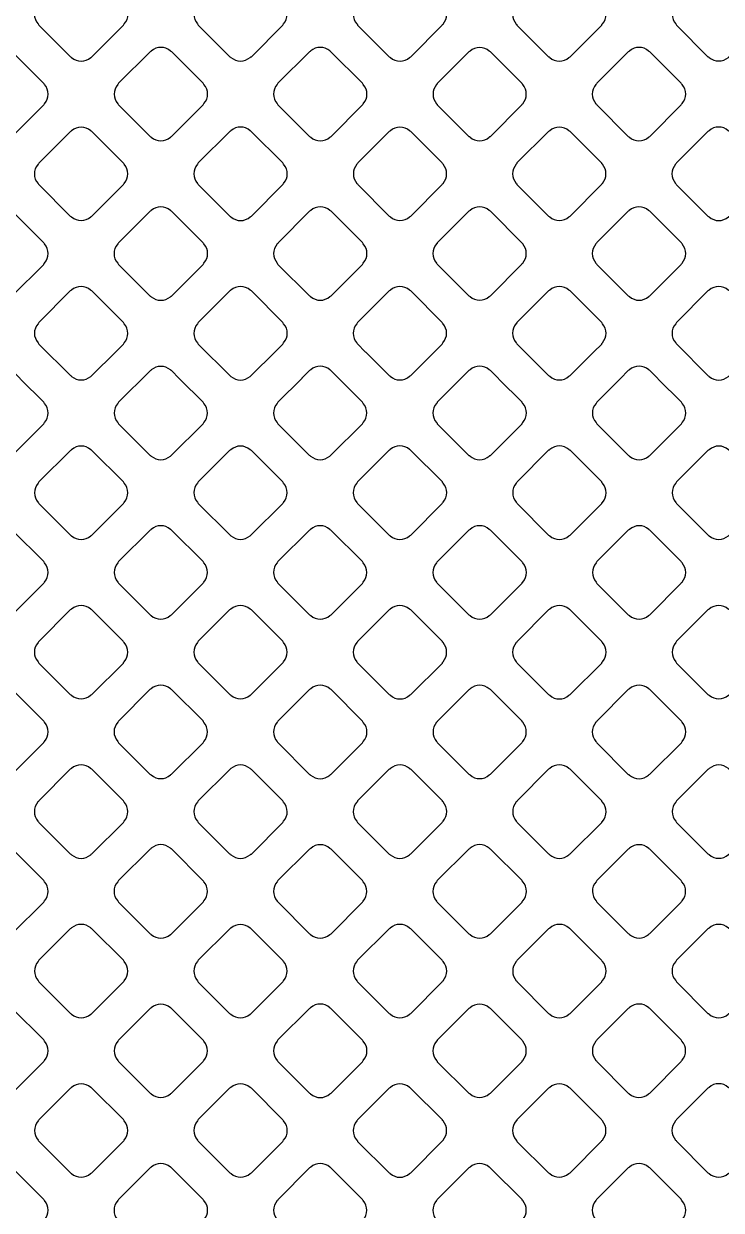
# Model space of a CAD drawing. Extents: x 0 to 248, y 0 to 175.
# Drawn here: x 81.822 to 82.765, y 146.224 to 147.828 of the extents above; entities that cross this region are included whole.
import ezdxf

# ---------------------------------------------------------------- set-up
doc = ezdxf.new("R2010")
doc.units = 0
doc.layers.add('gbr-dxf', color=7, linetype='Continuous')

msp = doc.modelspace()

# ---------------------------------------------------------------- linework, layer by layer
at = {"layer": 'gbr-dxf', "linetype": 'Continuous'}
for points in [[(84.5688, 141.0607), (82.0307, 143.5988, -0.047409), (82.021, 143.6094, -0.163793), (80.0248, 149.5396, -0.009935)], [(80.1772, 149.5374, 0.163577), (82.1387, 143.7063), (84.6782, 141.1669, -0.008901)], [(79.8386, 149.5318, 0.164179), (81.8812, 143.4832), (84.4487, 140.9157, -0.008541)]]:
    msp.add_lwpolyline(points, format="xyb", dxfattribs=at)
for points in [[(81.8414, 147.8538, 0.379293), (81.8414, 147.8279, -0.087077), (81.8424, 147.8264), (81.8853, 147.7835, -0.08267), (81.8867, 147.7826, 0.379731), (81.9127, 147.7826, -0.096265), (81.9143, 147.7836), (81.957, 147.8263, -0.095935), (81.958, 147.8279, 0.378936), (81.958, 147.8538, -0.091768), (81.957, 147.8554), (81.9143, 147.8981, -0.096423), (81.9126, 147.8991, 0.379287), (81.8867, 147.8991, -0.095612), (81.8851, 147.8982), (81.8424, 147.8555, -0.095602)], [(82.0571, 147.8279, -0.093141), (82.058, 147.8263), (82.1007, 147.7836, -0.086956), (82.1022, 147.7827, 0.379293), (82.1281, 147.7827, -0.095956), (82.1298, 147.7837), (82.1723, 147.8262, -0.096266), (82.1733, 147.8279, 0.379731), (82.1733, 147.8538, -0.100032), (82.1723, 147.8556), (82.1297, 147.8981, -0.087978), (82.1282, 147.8991, 0.379321), (82.1023, 147.8991, -0.095506), (82.1007, 147.8981), (82.058, 147.8555, -0.097917), (82.0571, 147.8538, 0.379239)], [(82.2725, 147.8279, -0.099825), (82.2735, 147.8262), (82.3161, 147.7836, -0.095958), (82.3178, 147.7827, 0.379731), (82.3437, 147.7827, -0.096225), (82.3454, 147.7836), (82.3879, 147.8261, -0.096558), (82.3889, 147.8278, 0.379731), (82.3889, 147.8537, -0.091558), (82.3879, 147.8553), (82.3452, 147.898, -0.095916), (82.3436, 147.899, 0.379731), (82.3176, 147.899, -0.096265), (82.316, 147.898), (82.2735, 147.8556, -0.095916), (82.2725, 147.8539, 0.379731)], [(82.488, 147.8537, 0.379293), (82.488, 147.8277, -0.091745), (82.4889, 147.8262), (82.5314, 147.7837, -0.104311), (82.5332, 147.7827, 0.379703), (82.5591, 147.7827, -0.095612), (82.5608, 147.7836), (82.6034, 147.8263, -0.095796), (82.6044, 147.8279, 0.379293), (82.6044, 147.8539, -0.087314), (82.6035, 147.8554), (82.5608, 147.8981, -0.092072), (82.5592, 147.899, 0.379321), (82.5333, 147.899, -0.09527), (82.5317, 147.8981), (82.4889, 147.8553, -0.095602)], [(82.7036, 147.828, -0.098136), (82.7046, 147.8263), (82.7471, 147.7837, -0.091364), (82.7487, 147.7828, 0.379293), (82.7747, 147.7828, -0.095956), (82.7763, 147.7838), (82.8188, 147.8263, -0.096266), (82.8198, 147.8279, 0.379731), (82.8198, 147.8539, -0.100032), (82.8188, 147.8556), (82.7764, 147.8979, -0.10399), (82.7746, 147.899, 0.379321), (82.7487, 147.899, -0.095506), (82.747, 147.898), (82.7046, 147.8556, -0.098), (82.7036, 147.8539, 0.379196)], [(81.7336, 147.72, -0.091558), (81.7345, 147.7185), (81.7771, 147.6759, -0.104018), (81.7789, 147.6749, 0.379731), (81.8049, 147.6749, -0.09572), (81.8065, 147.6758), (81.8492, 147.7185, -0.096266), (81.8501, 147.7201, 0.379731), (81.8501, 147.7461, -0.08798), (81.8492, 147.7475), (81.8064, 147.7904, -0.092126), (81.8049, 147.7913, 0.379731), (81.7789, 147.7913, -0.09572), (81.7772, 147.7903), (81.7346, 147.7477, -0.096266), (81.7336, 147.746, 0.379731)], [(81.9493, 147.7201, -0.087343), (81.9502, 147.7186), (81.993, 147.6758, -0.083056), (81.9944, 147.6749, 0.379289), (82.0203, 147.6749, -0.095866), (82.022, 147.6759), (82.0647, 147.7186, -0.095585), (82.0657, 147.7202, 0.379287), (82.0657, 147.7461, -0.09148), (82.0647, 147.7477), (82.0221, 147.7903, -0.095602), (82.0205, 147.7913, 0.379293), (81.9945, 147.7913, -0.095956), (81.9929, 147.7903), (81.9502, 147.7477, -0.095916), (81.9493, 147.746, 0.379731)], [(82.1647, 147.7202, -0.091769), (82.1657, 147.7186), (82.2085, 147.6758, -0.08752), (82.21, 147.6749, 0.379293), (82.236, 147.6749, -0.095956), (82.2376, 147.6759), (82.2802, 147.7184, -0.095916), (82.2811, 147.72, 0.379731), (82.2811, 147.746, -0.100266), (82.2801, 147.7477), (82.2374, 147.7904, -0.087638), (82.2359, 147.7914, 0.379289), (82.21, 147.7914, -0.095506), (82.2084, 147.7904), (82.1657, 147.7478, -0.095935), (82.1647, 147.7461, 0.379287)], [(82.3803, 147.7201, -0.087343), (82.3812, 147.7186), (82.4238, 147.676, -0.099711), (82.4255, 147.675, 0.379293), (82.4515, 147.675, -0.095956), (82.4531, 147.676), (82.4956, 147.7185, -0.096266), (82.4966, 147.7201, 0.379731), (82.4966, 147.7461, -0.087314), (82.4957, 147.7475), (82.453, 147.7902, -0.092072), (82.4514, 147.7912, 0.379289), (82.4255, 147.7912, -0.095506), (82.4238, 147.7902), (82.3812, 147.7476, -0.095935), (82.3803, 147.746, 0.379287)], [(82.5957, 147.7201, -0.103621), (82.5967, 147.7184), (82.6392, 147.6759, -0.099711), (82.6409, 147.6749, 0.379293), (82.6668, 147.675, -0.095956), (82.6685, 147.6759), (82.7111, 147.7186, -0.095916), (82.7121, 147.7202, 0.379731), (82.7121, 147.7462, -0.091745), (82.7111, 147.7477), (82.6685, 147.7903, -0.096266), (82.6669, 147.7913, 0.379289), (82.641, 147.7913, -0.095866), (82.6393, 147.7903), (82.5967, 147.7477, -0.095935), (82.5957, 147.7461, 0.379239)], [(81.8414, 147.6122, -0.091663), (81.8424, 147.6107), (81.8848, 147.5682, -0.103446), (81.8866, 147.5672, 0.379731), (81.9126, 147.5672, -0.096265), (81.9142, 147.5681), (81.9569, 147.6108, -0.095916), (81.9578, 147.6124, 0.379731), (81.9578, 147.6384, -0.087748), (81.9569, 147.6399), (81.9142, 147.6825, -0.092126), (81.9127, 147.6835, 0.379731), (81.8867, 147.6835, -0.09572), (81.8851, 147.6825), (81.8424, 147.6398, -0.096266), (81.8414, 147.6382, 0.379731)], [(82.057, 147.6124, -0.091663), (82.0579, 147.6108), (82.1008, 147.568, -0.086956), (82.1022, 147.5671, 0.379731), (82.1282, 147.5671, -0.096265), (82.1298, 147.5681), (82.1724, 147.6107, -0.096227), (82.1734, 147.6123, 0.379506), (82.1734, 147.6382, -0.105494), (82.1723, 147.6401), (82.1297, 147.6827, -0.09116), (82.1282, 147.6836, 0.379214), (82.1022, 147.6836, -0.095956), (82.1006, 147.6826), (82.058, 147.64, -0.096266), (82.057, 147.6384, 0.379731)], [(82.2726, 147.6124, -0.096614), (82.2736, 147.6107), (82.3162, 147.5681, -0.090371), (82.3177, 147.5672, 0.379032), (82.3437, 147.5672, -0.095973), (82.3453, 147.5682), (82.3879, 147.6108, -0.095602), (82.3889, 147.6124, 0.378858), (82.3889, 147.6383, -0.095506), (82.3879, 147.64), (82.3454, 147.6825, -0.099849), (82.3437, 147.6835, 0.379293), (82.3177, 147.6835, -0.096119), (82.3161, 147.6825), (82.2736, 147.64, -0.09635), (82.2726, 147.6383, 0.379672)], [(82.488, 147.6123, -0.087314), (82.4889, 147.6109), (82.5315, 147.5683, -0.099696), (82.5332, 147.5673, 0.379731), (82.5592, 147.5673, -0.096265), (82.5608, 147.5683), (82.6033, 147.6108, -0.095916), (82.6043, 147.6124, 0.379731), (82.6043, 147.6384, -0.087549), (82.6034, 147.6398), (82.5607, 147.6825, -0.091913), (82.5591, 147.6835, 0.379731), (82.5331, 147.6835, -0.09572), (82.5315, 147.6825), (82.4889, 147.64, -0.096266), (82.488, 147.6383, 0.379731)], [(82.7034, 147.6124, -0.105621), (82.7045, 147.6106), (82.747, 147.5681, -0.099711), (82.7487, 147.5671, 0.379293), (82.7747, 147.5671, -0.095956), (82.7763, 147.5681), (82.8189, 147.6107, -0.096332), (82.8199, 147.6124, 0.379289), (82.8199, 147.6383, -0.09148), (82.819, 147.6399), (82.7762, 147.6826, -0.095602), (82.7746, 147.6836, 0.379293), (82.7486, 147.6836, -0.095956), (82.747, 147.6826), (82.7044, 147.64, -0.096128), (82.7034, 147.6384, 0.379506)], [(81.7337, 147.5045, -0.087314), (81.7346, 147.503), (81.7772, 147.4605, -0.100054), (81.7789, 147.4595, 0.379731), (81.8049, 147.4595, -0.096265), (81.8065, 147.4604), (81.849, 147.5029, -0.095916), (81.85, 147.5046, 0.379731), (81.85, 147.5305, -0.087549), (81.8491, 147.532), (81.8064, 147.5747, -0.091913), (81.8049, 147.5757, 0.379731), (81.7789, 147.5757, -0.09572), (81.7772, 147.5747), (81.7347, 147.5321, -0.096266), (81.7337, 147.5305, 0.379731)], [(81.9491, 147.5045, -0.09572), (81.9501, 147.5029), (81.9928, 147.4602, -0.091964), (81.9944, 147.4593, 0.379731), (82.0204, 147.4593, -0.096265), (82.022, 147.4602), (82.0647, 147.503, -0.096558), (82.0657, 147.5046, 0.379731), (82.0657, 147.5306, -0.083522), (82.0648, 147.532), (82.0219, 147.5749, -0.087638), (82.0204, 147.5758, 0.379731), (81.9944, 147.5758, -0.096265), (81.9928, 147.5748), (81.9501, 147.5322, -0.096266), (81.9491, 147.5305, 0.379731)], [(82.1648, 147.5046, -0.091581), (82.1657, 147.503), (82.2085, 147.4603, -0.086842), (82.2099, 147.4594, 0.379214), (82.2359, 147.4594, -0.096625), (82.2375, 147.4604), (82.2801, 147.503, -0.096214), (82.2811, 147.5046, 0.379672), (82.2811, 147.5306, -0.102453), (82.2801, 147.5323), (82.2375, 147.5749, -0.090368), (82.236, 147.5758, 0.379293), (82.2101, 147.5758, -0.096625), (82.2084, 147.5748), (82.1658, 147.5322, -0.096214), (82.1648, 147.5305, 0.379672)], [(82.3802, 147.5046, -0.083569), (82.3811, 147.5032), (82.4238, 147.4605, -0.094984), (82.4255, 147.4595, 0.378689), (82.4514, 147.4595, -0.095866), (82.453, 147.4605), (82.4956, 147.5031, -0.095602), (82.4966, 147.5047, 0.379293), (82.4966, 147.5307, -0.091745), (82.4956, 147.5322), (82.4531, 147.5748, -0.095916), (82.4514, 147.5758, 0.379731), (82.4254, 147.5758, -0.096265), (82.4238, 147.5748), (82.3812, 147.5322, -0.096214), (82.3802, 147.5306, 0.379672)], [(82.5957, 147.5047, -0.099713), (82.5967, 147.503), (82.6394, 147.4604, -0.095535), (82.641, 147.4594, 0.37925), (82.667, 147.4594, -0.096625), (82.6686, 147.4604), (82.7111, 147.5029, -0.096111), (82.7121, 147.5046, 0.379229), (82.7121, 147.5305, -0.091476), (82.7112, 147.5321), (82.6684, 147.5748, -0.09842), (82.6668, 147.5758, 0.379415), (82.6408, 147.5758, -0.096117), (82.6392, 147.5748), (82.5967, 147.5323, -0.096314), (82.5957, 147.5307, 0.379612)], [(81.8414, 147.4228, 0.378683), (81.8414, 147.3969, -0.08944), (81.8423, 147.3953), (81.8851, 147.3526, -0.095796), (81.8868, 147.3516, 0.379249), (81.9127, 147.3516, -0.096625), (81.9143, 147.3526), (81.9465, 147.3847), (81.9467, 147.3849), (81.9569, 147.3951, -0.098329), (81.9578, 147.3968, 0.378626), (81.9579, 147.4227, -0.0865), (81.957, 147.4242), (81.9141, 147.467, -0.091578), (81.9125, 147.468, 0.378815), (81.8866, 147.468, -0.095866), (81.885, 147.467), (81.8423, 147.4244, -0.095293)], [(82.0569, 147.4226, 0.378688), (82.0569, 147.3967, -0.093919), (82.0579, 147.3951), (82.1005, 147.3526, -0.096111), (82.1021, 147.3516, 0.37981), (82.1281, 147.3516, -0.095956), (82.1297, 147.3526), (82.162, 147.3849), (82.1724, 147.3953, -0.095602), (82.1734, 147.3969, 0.378906), (82.1734, 147.4228, -0.087715), (82.1725, 147.4243), (82.1298, 147.467, -0.094156), (82.1282, 147.468, 0.379155), (82.1022, 147.468, -0.095886), (82.1006, 147.467), (82.0579, 147.4243, -0.095293)], [(82.2724, 147.3968, -0.082225), (82.2733, 147.3955), (82.2838, 147.3849, -0.023912), (82.2854, 147.3832), (82.3159, 147.3527, -0.100401), (82.3176, 147.3517, 0.379513), (82.3436, 147.3517, -0.096625), (82.3452, 147.3527), (82.3879, 147.3953, -0.096128), (82.3888, 147.397, 0.379064), (82.3888, 147.4229, -0.096355), (82.3879, 147.4245), (82.3454, 147.4671, -0.100343), (82.3436, 147.4681, 0.379032), (82.3177, 147.468, -0.095973), (82.3161, 147.4671), (82.2734, 147.4244, -0.096111), (82.2725, 147.4228, 0.379321)], [(82.4879, 147.3969, -0.082499), (82.4888, 147.3955), (82.5316, 147.3527, -0.09693), (82.5333, 147.3517, 0.37981), (82.5592, 147.3517, -0.096625), (82.5609, 147.3527), (82.5928, 147.3846), (82.593, 147.3848), (82.6034, 147.3952, -0.096332), (82.6044, 147.3969, 0.379289), (82.6044, 147.4228, -0.091476), (82.6035, 147.4244), (82.5608, 147.4671, -0.098332), (82.5591, 147.4681, 0.379506), (82.5331, 147.4681, -0.095973), (82.5315, 147.4671), (82.4889, 147.4245, -0.096128), (82.4879, 147.4229, 0.379506)], [(82.7035, 147.4228, 0.378869), (82.7035, 147.3968, -0.087314), (82.7044, 147.3954), (82.7473, 147.3525, -0.087737), (82.7488, 147.3515, 0.379513), (82.7747, 147.3516, -0.095956), (82.7764, 147.3525), (82.8088, 147.3849), (82.819, 147.3951, -0.095602), (82.8199, 147.3968, 0.378943), (82.8199, 147.4227, -0.087284), (82.819, 147.4242), (82.7762, 147.467, -0.09197), (82.7746, 147.468, 0.378906), (82.7487, 147.468, -0.095866), (82.747, 147.467), (82.7044, 147.4244, -0.095058)], [(81.7336, 147.289, -0.083317), (81.7345, 147.2876), (81.7773, 147.2448, -0.096627), (81.7789, 147.2438, 0.37981), (81.8049, 147.2438, -0.096625), (81.8066, 147.2448), (81.8491, 147.2874, -0.096111), (81.8501, 147.289, 0.37981), (81.8501, 147.315, -0.100585), (81.8491, 147.3167), (81.8178, 147.348, -0.015172), (81.8168, 147.349), (81.8064, 147.3594, -0.0873), (81.8049, 147.3603, 0.379287), (81.779, 147.3603, -0.095612), (81.7773, 147.3594), (81.7669, 147.3489), (81.7346, 147.3166, -0.096627), (81.7336, 147.315, 0.379731)], [(81.9493, 147.315, 0.37947), (81.9493, 147.2891, -0.096625), (81.9503, 147.2874), (81.9928, 147.2448, -0.092233), (81.9944, 147.2439, 0.37981), (82.0204, 147.2439, -0.095956), (82.022, 147.2449), (82.0646, 147.2874, -0.096332), (82.0656, 147.2891, 0.37981), (82.0656, 147.315, -0.087784), (82.0646, 147.3165), (82.0332, 147.348, -0.015077), (82.0322, 147.3489), (82.0218, 147.3593, -0.085459), (82.0204, 147.3602, 0.379064), (81.9945, 147.3602, -0.095886), (81.9928, 147.3592), (81.9503, 147.3167, -0.096328)], [(82.1647, 147.2891, -0.104392), (82.1657, 147.2873), (82.2081, 147.2449, -0.10046), (82.2098, 147.2439, 0.37981), (82.2358, 147.2439, -0.096625), (82.2374, 147.2449), (82.28, 147.2875, -0.096857), (82.281, 147.2891, 0.379404), (82.281, 147.3151, -0.096117), (82.28, 147.3167), (82.2373, 147.3595, -0.083168), (82.2359, 147.3603, 0.378906), (82.21, 147.3603, -0.095506), (82.2084, 147.3594), (82.198, 147.349), (82.1978, 147.3488), (82.1657, 147.3167, -0.096627), (82.1647, 147.315, 0.379731)], [(82.3802, 147.2892, -0.10047), (82.3812, 147.2874), (82.4238, 147.2448, -0.096111), (82.4254, 147.2439, 0.37981), (82.4514, 147.2439, -0.095956), (82.453, 147.2448), (82.4957, 147.2875, -0.096627), (82.4966, 147.2891, 0.379404), (82.4967, 147.3151, -0.099971), (82.4957, 147.3168), (82.4645, 147.348, -0.01605), (82.4634, 147.349), (82.453, 147.3594, -0.09197), (82.4514, 147.3604, 0.378815), (82.4255, 147.3604, -0.097902), (82.4238, 147.3594), (82.4133, 147.349), (82.4132, 147.3488), (82.3812, 147.3168, -0.096627), (82.3802, 147.3151, 0.379731)], [(82.5958, 147.3151, 0.378492), (82.5958, 147.2892, -0.092406), (82.5967, 147.2876), (82.6396, 147.2447, -0.087303), (82.6411, 147.2438, 0.379163), (82.667, 147.2438, -0.096625), (82.6686, 147.2448), (82.7113, 147.2874, -0.096627), (82.7122, 147.2891, 0.379404), (82.7123, 147.315, -0.092029), (82.7113, 147.3166), (82.6799, 147.348, -0.015368), (82.6789, 147.349), (82.6685, 147.3594, -0.090051), (82.667, 147.3603, 0.379064), (82.641, 147.3603, -0.095719), (82.6394, 147.3594), (82.629, 147.3489), (82.5967, 147.3167, -0.096509)], [(81.8415, 147.1812, -0.09253), (81.8424, 147.1797), (81.8851, 147.137, -0.088207), (81.8866, 147.1361, 0.37981), (81.9126, 147.1361, -0.096625), (81.9142, 147.137), (81.9568, 147.1797, -0.096111), (81.9578, 147.1813, 0.37981), (81.9578, 147.2073, -0.104293), (81.9568, 147.2091), (81.9143, 147.2515, -0.092289), (81.9127, 147.2525, 0.379731), (81.8868, 147.2525, -0.096625), (81.8851, 147.2515), (81.8424, 147.2088, -0.096111), (81.8415, 147.2072, 0.379731)], [(82.057, 147.1814, -0.100399), (82.058, 147.1797), (82.1005, 147.1372, -0.096627), (82.1021, 147.1362, 0.37981), (82.1281, 147.1362, -0.096625), (82.1297, 147.1372), (82.1722, 147.1797, -0.096111), (82.1732, 147.1813, 0.37981), (82.1732, 147.2073, -0.096458), (82.1722, 147.209), (82.1298, 147.2514, -0.100499), (82.128, 147.2524, 0.379731), (82.1021, 147.2524, -0.096458), (82.1004, 147.2514), (82.058, 147.209, -0.096857), (82.057, 147.2074, 0.379731)], [(82.2724, 147.1813, -0.096625), (82.2733, 147.1797), (82.316, 147.137, -0.092233), (82.3176, 147.136, 0.37981), (82.3436, 147.136, -0.095956), (82.3452, 147.137), (82.3879, 147.1797, -0.096332), (82.3889, 147.1814, 0.37981), (82.3889, 147.2074, -0.083317), (82.388, 147.2088), (82.3451, 147.2517, -0.088202), (82.3436, 147.2526, 0.379731), (82.3176, 147.2526, -0.096458), (82.316, 147.2516), (82.2733, 147.209, -0.096627), (82.2724, 147.2073, 0.379731)], [(82.488, 147.1814, -0.104473), (82.489, 147.1796), (82.5316, 147.137, -0.100215), (82.5333, 147.136, 0.379201), (82.5592, 147.1361, -0.095956), (82.5609, 147.137), (82.6034, 147.1796, -0.096332), (82.6044, 147.1812, 0.379451), (82.6044, 147.2072, -0.107964), (82.6034, 147.2091), (82.5608, 147.2516, -0.096195), (82.5592, 147.2526, 0.379249), (82.5333, 147.2526, -0.096723), (82.5316, 147.2516), (82.489, 147.209, -0.096857), (82.488, 147.2073, 0.3795)], [(82.7036, 147.2073, 0.378939), (82.7036, 147.1813, -0.096614), (82.7046, 147.1797), (82.7472, 147.1371, -0.092413), (82.7488, 147.1361, 0.379201), (82.7747, 147.1362, -0.095956), (82.7764, 147.1371), (82.8189, 147.1797, -0.096111), (82.8199, 147.1813, 0.37981), (82.8199, 147.2073, -0.100399), (82.8189, 147.209), (82.7765, 147.2514, -0.104691), (82.7747, 147.2524, 0.3795), (82.7488, 147.2524, -0.096614), (82.7471, 147.2515), (82.7046, 147.2089, -0.096539)], [(81.7337, 147.0994, 0.37903), (81.7337, 147.0735, -0.100082), (81.7347, 147.0718), (81.7772, 147.0292, -0.095895), (81.7788, 147.0283, 0.378847), (81.8048, 147.0283, -0.096117), (81.8064, 147.0293), (81.8491, 147.0719, -0.095895), (81.8501, 147.0736, 0.379201), (81.85, 147.0995, -0.096625), (81.8491, 147.1012), (81.8066, 147.1436, -0.100151), (81.8049, 147.1446, 0.3795), (81.7789, 147.1447, -0.096259), (81.7773, 147.1437), (81.7347, 147.1011, -0.095895)], [(81.9492, 147.0736, -0.092139), (81.9501, 147.072), (81.9928, 147.0293, -0.08752), (81.9943, 147.0283, 0.378747), (82.0202, 147.0283, -0.095968), (82.0219, 147.0293), (82.0645, 147.072, -0.096328), (82.0655, 147.0736, 0.379422), (82.0655, 147.0996, -0.104392), (82.0645, 147.1014), (82.022, 147.1438, -0.092233), (82.0204, 147.1448, 0.379731), (81.9945, 147.1448, -0.096953), (81.9928, 147.1438), (81.9501, 147.1012, -0.096824), (81.9492, 147.0995, 0.3795)], [(82.1647, 147.0996, 0.378939), (82.1647, 147.0737, -0.096259), (82.1656, 147.072), (82.2084, 147.0293, -0.092187), (82.21, 147.0283, 0.379201), (82.2359, 147.0284, -0.095956), (82.2375, 147.0293), (82.28, 147.0718, -0.096332), (82.281, 147.0735, 0.37981), (82.281, 147.0995, -0.100902), (82.28, 147.1012), (82.2373, 147.1439, -0.088334), (82.2358, 147.1448, 0.3795), (82.2099, 147.1448, -0.096259), (82.2082, 147.1438), (82.1656, 147.1012, -0.095895)], [(82.3801, 147.0735, -0.092061), (82.3811, 147.072), (82.4237, 147.0293, -0.104246), (82.4255, 147.0283, 0.379422), (82.4515, 147.0283, -0.095956), (82.4531, 147.0293), (82.4957, 147.0719, -0.096332), (82.4967, 147.0735, 0.379308), (82.4967, 147.0995, -0.087946), (82.4958, 147.101), (82.453, 147.1438, -0.092398), (82.4514, 147.1448, 0.37947), (82.4254, 147.1447, -0.096723), (82.4238, 147.1438), (82.3811, 147.1011, -0.096857), (82.3802, 147.0995, 0.379357)], [(82.5959, 147.0735, -0.104293), (82.5969, 147.0717), (82.6392, 147.0294, -0.100824), (82.641, 147.0284, 0.37981), (82.6669, 147.0284, -0.096625), (82.6686, 147.0294), (82.7111, 147.0719, -0.096111), (82.7121, 147.0735, 0.379511), (82.7121, 147.0995, -0.1082), (82.7111, 147.1014), (82.6687, 147.1438, -0.096092), (82.667, 147.1448, 0.379206), (82.6411, 147.1447, -0.096723), (82.6394, 147.1438), (82.5968, 147.1012, -0.096857), (82.5959, 147.0995, 0.379731)], [(81.8414, 146.9658, -0.104256), (81.8424, 146.964), (81.8848, 146.9216, -0.099744), (81.8866, 146.9206, 0.379169), (81.9125, 146.9206, -0.096625), (81.9141, 146.9216), (81.9567, 146.9641, -0.096111), (81.9577, 146.9658, 0.37981), (81.9577, 146.9918, -0.108195), (81.9566, 146.9936), (81.9142, 147.036, -0.096423), (81.9126, 147.037, 0.379731), (81.8866, 147.037, -0.096458), (81.885, 147.036), (81.8424, 146.9934, -0.096627), (81.8414, 146.9918, 0.379523)], [(82.0569, 146.9659, -0.096625), (82.0579, 146.9642), (82.1006, 146.9215, -0.092233), (82.1021, 146.9206, 0.37981), (82.1281, 146.9206, -0.095956), (82.1297, 146.9216), (82.1724, 146.9642, -0.096332), (82.1733, 146.9658, 0.37981), (82.1733, 146.9918, -0.10047), (82.1723, 146.9935), (82.1298, 147.036, -0.10399), (82.128, 147.037, 0.379731), (82.1021, 147.037, -0.096458), (82.1004, 147.036), (82.0579, 146.9935, -0.096627), (82.0569, 146.9918, 0.379731)], [(82.2725, 146.9658, -0.09253), (82.2734, 146.9642), (82.3162, 146.9214, -0.088207), (82.3177, 146.9205, 0.379451), (82.3437, 146.9205, -0.096117), (82.3453, 146.9215), (82.388, 146.9641, -0.095796), (82.3889, 146.9658, 0.37889), (82.3889, 146.9917, -0.087947), (82.388, 146.9932), (82.3452, 147.036, -0.092228), (82.3436, 147.037, 0.379249), (82.3176, 147.0369, -0.096723), (82.316, 147.036), (82.2735, 146.9934, -0.096857), (82.2725, 146.9918, 0.379731)], [(82.488, 146.9657, -0.099964), (82.489, 146.964), (82.5315, 146.9215, -0.096332), (82.5331, 146.9205, 0.37981), (82.5591, 146.9205, -0.096625), (82.5608, 146.9215), (82.6034, 146.9641, -0.096111), (82.6044, 146.9658, 0.37981), (82.6044, 146.9918, -0.096458), (82.6034, 146.9934), (82.5607, 147.0361, -0.083733), (82.5593, 147.037, 0.379731), (82.5333, 147.037, -0.096723), (82.5317, 147.036), (82.489, 146.9933, -0.096857), (82.488, 146.9917, 0.379731)], [(82.7036, 146.9918, 0.37947), (82.7036, 146.9659, -0.108153), (82.7046, 146.964), (82.747, 146.9216, -0.10399), (82.7488, 146.9206, 0.37975), (82.7748, 146.9206, -0.096265), (82.7764, 146.9215), (82.819, 146.9641, -0.096092), (82.82, 146.9658, 0.378825), (82.82, 146.9917, -0.104141), (82.819, 146.9935), (82.7765, 147.0359, -0.108072), (82.7746, 147.037, 0.378645), (82.7487, 147.037, -0.095862), (82.7471, 147.036), (82.7045, 146.9935, -0.096423)], [(81.7336, 146.8839, 0.379249), (81.7336, 146.858, -0.096625), (81.7346, 146.8563), (81.7772, 146.8138, -0.092072), (81.7787, 146.8128, 0.37975), (81.8047, 146.8128, -0.096225), (81.8063, 146.8138), (81.849, 146.8565, -0.096737), (81.85, 146.8581, 0.378825), (81.85, 146.8841, -0.083252), (81.8491, 146.8855), (81.8063, 146.9283, -0.08787), (81.8048, 146.9292, 0.378884), (81.7789, 146.9292, -0.096614), (81.7772, 146.9282), (81.7346, 146.8856, -0.096195)], [(81.9491, 146.8581, -0.103969), (81.9501, 146.8563), (81.9927, 146.8138, -0.100011), (81.9944, 146.8128, 0.378608), (82.0203, 146.8128, -0.09601), (82.0219, 146.8137), (82.0645, 146.8563, -0.096227), (82.0655, 146.858, 0.379422), (82.0655, 146.8839, -0.108195), (82.0644, 146.8858), (82.0219, 146.9283, -0.096627), (82.0203, 146.9293, 0.379762), (81.9943, 146.9293, -0.096117), (81.9927, 146.9283), (81.9501, 146.8857, -0.096527), (81.9491, 146.884, 0.378789)], [(82.1647, 146.858, -0.092348), (82.1656, 146.8565), (82.2084, 146.8136, -0.088202), (82.2099, 146.8127, 0.37981), (82.2359, 146.8127, -0.095956), (82.2375, 146.8137), (82.2802, 146.8563, -0.096332), (82.2811, 146.858, 0.37981), (82.2811, 146.8839, -0.104392), (82.2801, 146.8857), (82.2375, 146.9283, -0.092233), (82.2359, 146.9293, 0.379731), (82.21, 146.9293, -0.096458), (82.2083, 146.9283), (82.1657, 146.8856, -0.096627), (82.1647, 146.884, 0.379731)], [(82.3803, 146.858, -0.09253), (82.3813, 146.8564), (82.4239, 146.8137, -0.088207), (82.4254, 146.8128, 0.37981), (82.4514, 146.8128, -0.096625), (82.453, 146.8138), (82.4956, 146.8564, -0.096111), (82.4966, 146.858, 0.37981), (82.4966, 146.884, -0.088014), (82.4957, 146.8855), (82.453, 146.9282, -0.092289), (82.4514, 146.9291, 0.379731), (82.4255, 146.9291, -0.096723), (82.4238, 146.9281), (82.3813, 146.8856, -0.096857), (82.3803, 146.884, 0.379731)], [(82.5957, 146.858, -0.096117), (82.5967, 146.8564), (82.6394, 146.8136, -0.09197), (82.641, 146.8127, 0.37889), (82.6669, 146.8127, -0.096117), (82.6685, 146.8137), (82.7113, 146.8564, -0.095895), (82.7123, 146.8581, 0.379201), (82.7123, 146.884, -0.083317), (82.7114, 146.8854), (82.6684, 146.9283, -0.088202), (82.667, 146.9293, 0.379731), (82.641, 146.9293, -0.096458), (82.6393, 146.9283), (82.5967, 146.8856, -0.096627), (82.5957, 146.884, 0.3795)], [(81.8413, 146.7763, 0.37947), (81.8413, 146.7503, -0.10047), (81.8423, 146.7486), (81.8849, 146.706, -0.096111), (81.8866, 146.705, 0.37975), (81.9126, 146.705, -0.096117), (81.9142, 146.706), (81.9568, 146.7486, -0.096737), (81.9578, 146.7502, 0.378825), (81.9578, 146.7762, -0.096528), (81.9568, 146.7778), (81.9139, 146.8207, -0.083425), (81.9125, 146.8216, 0.378645), (81.8866, 146.8216, -0.095862), (81.885, 146.8206), (81.8423, 146.7779, -0.096423)], [(82.0569, 146.7762, 0.378406), (82.0569, 146.7503, -0.10813), (82.058, 146.7485), (82.1004, 146.706, -0.103902), (82.1022, 146.705, 0.37857), (82.1281, 146.705, -0.09601), (82.1298, 146.7059), (82.1724, 146.7485, -0.096227), (82.1734, 146.7502, 0.379422), (82.1733, 146.7761, -0.104293), (82.1723, 146.7779), (82.1299, 146.8203, -0.108174), (82.128, 146.8214, 0.379471), (82.1021, 146.8214, -0.095968), (82.1005, 146.8204), (82.0579, 146.7779, -0.096301)], [(82.2725, 146.7502, -0.087784), (82.2734, 146.7487), (82.3162, 146.7059, -0.083651), (82.3176, 146.705, 0.37981), (82.3436, 146.705, -0.096458), (82.3452, 146.706), (82.3879, 146.7487, -0.096627), (82.3889, 146.7503, 0.37981), (82.3889, 146.7763, -0.092348), (82.388, 146.7779), (82.3454, 146.8205, -0.096111), (82.3437, 146.8214, 0.379731), (82.3178, 146.8214, -0.096458), (82.3161, 146.8205), (82.2735, 146.7778, -0.096627), (82.2725, 146.7761, 0.379731)], [(82.488, 146.7763, 0.379249), (82.488, 146.7503, -0.096458), (82.489, 146.7487), (82.5317, 146.706, -0.092289), (82.5333, 146.705, 0.37981), (82.5592, 146.705, -0.096625), (82.5609, 146.706), (82.6034, 146.7485, -0.096111), (82.6044, 146.7501, 0.379308), (82.6044, 146.7761, -0.100402), (82.6034, 146.7778), (82.5606, 146.8206, -0.088435), (82.5591, 146.8215, 0.379112), (82.5332, 146.8215, -0.096259), (82.5316, 146.8205), (82.489, 146.7779, -0.096539)], [(82.7036, 146.7502, -0.104392), (82.7046, 146.7484), (82.747, 146.7061, -0.100151), (82.7487, 146.7051, 0.37981), (82.7747, 146.7051, -0.095956), (82.7763, 146.706), (82.8189, 146.7487, -0.096332), (82.8199, 146.7503, 0.37981), (82.8199, 146.7763, -0.092348), (82.8189, 146.7778), (82.7764, 146.8204, -0.096111), (82.7747, 146.8214, 0.379731), (82.7488, 146.8214, -0.096458), (82.7471, 146.8204), (82.7046, 146.7778, -0.096627), (82.7036, 146.7762, 0.379731)], [(81.7336, 146.6426, -0.092348), (81.7346, 146.641), (81.7774, 146.5982, -0.088202), (81.7789, 146.5973, 0.37981), (81.8048, 146.5973, -0.095956), (81.8065, 146.5983), (81.8491, 146.6409, -0.096332), (81.85, 146.6425, 0.37981), (81.85, 146.6685, -0.088442), (81.8491, 146.67), (81.8063, 146.7128, -0.092898), (81.8048, 146.7137, 0.379731), (81.7788, 146.7137, -0.096458), (81.7771, 146.7128), (81.7346, 146.6702, -0.096627), (81.7336, 146.6686, 0.379731)], [(81.9491, 146.6425, -0.095866), (81.9501, 146.6409), (81.9928, 146.5981, -0.091916), (81.9944, 146.5972, 0.379422), (82.0204, 146.5972, -0.095956), (82.022, 146.5982), (82.0647, 146.6408, -0.096332), (82.0656, 146.6425, 0.379511), (82.0656, 146.6684, -0.083226), (82.0648, 146.6698), (82.0218, 146.7128, -0.087875), (82.0203, 146.7137, 0.378645), (81.9944, 146.7137, -0.095968), (81.9928, 146.7127), (81.9501, 146.6701, -0.096527), (81.9491, 146.6684, 0.379)], [(82.1647, 146.6684, 0.37915), (82.1647, 146.6424, -0.104104), (82.1658, 146.6407), (82.2082, 146.5982, -0.099605), (82.2099, 146.5972, 0.379163), (82.2358, 146.5973, -0.095956), (82.2375, 146.5982), (82.28, 146.6408, -0.096111), (82.281, 146.6424, 0.37981), (82.281, 146.6684, -0.108195), (82.28, 146.6703), (82.2376, 146.7127, -0.096627), (82.2359, 146.7136, 0.3795), (82.21, 146.7136, -0.096614), (82.2083, 146.7127), (82.1657, 146.67, -0.095895)], [(82.3802, 146.6424, -0.083317), (82.381, 146.641), (82.4239, 146.5982, -0.096111), (82.4255, 146.5973, 0.37981), (82.4515, 146.5973, -0.095956), (82.4531, 146.5982), (82.4957, 146.6409, -0.096332), (82.4967, 146.6425, 0.37981), (82.4967, 146.6685, -0.096625), (82.4957, 146.6701), (82.4531, 146.7127, -0.100151), (82.4514, 146.7137, 0.379731), (82.4254, 146.7137, -0.096458), (82.4238, 146.7127), (82.3811, 146.6701, -0.096627), (82.3802, 146.6684, 0.379731)], [(82.5958, 146.6685, 0.37947), (82.5959, 146.6425, -0.096458), (82.5968, 146.6408), (82.6394, 146.5983, -0.092289), (82.641, 146.5973, 0.379308), (82.6669, 146.5973, -0.095866), (82.6685, 146.5983), (82.7111, 146.6408, -0.095585), (82.7121, 146.6425, 0.379422), (82.712, 146.6684, -0.100902), (82.711, 146.6701), (82.6685, 146.7127, -0.088334), (82.667, 146.7136, 0.379357), (82.641, 146.7137, -0.096507), (82.6394, 146.7127), (82.5968, 146.6701, -0.096527)], [(81.8414, 146.5607, 0.379249), (81.8415, 146.5348, -0.096625), (81.8424, 146.5332), (81.8851, 146.4905, -0.092233), (81.8867, 146.4895, 0.37981), (81.9127, 146.4895, -0.095956), (81.9143, 146.4905), (81.9568, 146.533, -0.096332), (81.9578, 146.5346, 0.379451), (81.9578, 146.5606, -0.100514), (81.9568, 146.5623), (81.9141, 146.605, -0.087648), (81.9126, 146.606, 0.378939), (81.8867, 146.606, -0.096614), (81.885, 146.605), (81.8424, 146.5624, -0.096195)], [(82.057, 146.5347, -0.103917), (82.058, 146.5329), (82.1004, 146.4905, -0.10046), (82.1021, 146.4895, 0.37981), (82.1281, 146.4895, -0.096625), (82.1297, 146.4905), (82.1723, 146.5331, -0.096332), (82.1733, 146.5347, 0.379511), (82.1733, 146.5607, -0.092052), (82.1723, 146.5622), (82.1297, 146.6049, -0.095759), (82.1281, 146.6058, 0.379206), (82.1021, 146.6058, -0.096458), (82.1005, 146.6048), (82.058, 146.5623, -0.096857), (82.057, 146.5607, 0.379731)], [(82.2724, 146.5347, -0.100588), (82.2734, 146.533), (82.316, 146.4904, -0.095686), (82.3177, 146.4894, 0.379169), (82.3436, 146.4894, -0.096625), (82.3453, 146.4904), (82.3879, 146.5331, -0.096111), (82.3889, 146.5347, 0.37981), (82.3889, 146.5607, -0.096458), (82.3879, 146.5623), (82.3453, 146.6049, -0.100824), (82.3436, 146.6059, 0.379731), (82.3176, 146.6059, -0.096625), (82.316, 146.6049), (82.2734, 146.5623, -0.096111), (82.2724, 146.5607, 0.379523)], [(82.488, 146.5347, -0.092348), (82.489, 146.5331), (82.5317, 146.4904, -0.088202), (82.5331, 146.4895, 0.37981), (82.5591, 146.4895, -0.095956), (82.5608, 146.4905), (82.6034, 146.5331, -0.096332), (82.6044, 146.5348, 0.37981), (82.6044, 146.5607, -0.104392), (82.6033, 146.5625), (82.5609, 146.605, -0.092233), (82.5593, 146.6059, 0.379731), (82.5333, 146.6059, -0.096458), (82.5317, 146.605), (82.489, 146.5623, -0.096627), (82.488, 146.5606, 0.379731)], [(82.7035, 146.5348, -0.096458), (82.7045, 146.5332), (82.7471, 146.4906, -0.092289), (82.7487, 146.4896, 0.37981), (82.7746, 146.4896, -0.096625), (82.7763, 146.4906), (82.8188, 146.5331, -0.096111), (82.8197, 146.5348, 0.37981), (82.8197, 146.5607, -0.100399), (82.8187, 146.5624), (82.7762, 146.605, -0.088207), (82.7747, 146.6059, 0.379731), (82.7487, 146.6059, -0.096723), (82.7471, 146.605), (82.7045, 146.5624, -0.096857), (82.7035, 146.5608, 0.379731)], [(81.7336, 146.4529, 0.379249), (81.7336, 146.4269, -0.083317), (81.7345, 146.4255), (81.7773, 146.3827, -0.096111), (81.7789, 146.3817, 0.379308), (81.8049, 146.3817, -0.09601), (81.8065, 146.3827), (81.8492, 146.4254, -0.096227), (81.8502, 146.427, 0.379422), (81.8501, 146.4529, -0.096458), (81.8492, 146.4546), (81.8066, 146.4972, -0.100824), (81.8049, 146.4982, 0.3795), (81.7789, 146.4982, -0.096614), (81.7773, 146.4972), (81.7345, 146.4545, -0.096195)], [(81.9492, 146.4529, 0.379249), (81.9493, 146.427, -0.092348), (81.9502, 146.4254), (81.9929, 146.3827, -0.088202), (81.9944, 146.3818, 0.379451), (82.0203, 146.3818, -0.096259), (82.022, 146.3828), (82.0646, 146.4254, -0.096539), (82.0656, 146.427, 0.379201), (82.0656, 146.453, -0.088014), (82.0646, 146.4545), (82.022, 146.4971, -0.092289), (82.0204, 146.4981, 0.3795), (81.9944, 146.4981, -0.096614), (81.9928, 146.4971), (81.9502, 146.4545, -0.096195)], [(82.1647, 146.427, -0.10047), (82.1657, 146.4253), (82.2083, 146.3827, -0.096111), (82.2099, 146.3817, 0.37981), (82.2359, 146.3817, -0.095956), (82.2375, 146.3827), (82.2801, 146.4252, -0.096332), (82.2811, 146.4269, 0.379511), (82.2811, 146.4528, -0.096117), (82.2801, 146.4545), (82.2372, 146.4973, -0.083081), (82.2359, 146.4982, 0.379206), (82.2099, 146.4982, -0.096458), (82.2083, 146.4972), (82.1657, 146.4546, -0.096627), (82.1647, 146.4529, 0.379731)], [(82.3802, 146.4528, 0.37903), (82.3802, 146.4269, -0.100588), (82.3812, 146.4252), (82.4237, 146.3827, -0.095895), (82.4254, 146.3817, 0.378847), (82.4513, 146.3817, -0.096117), (82.4529, 146.3827), (82.4957, 146.4254, -0.095796), (82.4966, 146.427, 0.379201), (82.4966, 146.453, -0.096458), (82.4956, 146.4546), (82.4532, 146.4971, -0.100824), (82.4514, 146.4981, 0.3795), (82.4255, 146.4981, -0.096614), (82.4238, 146.4971), (82.3812, 146.4545, -0.096539)], [(82.5957, 146.4529, 0.37947), (82.5957, 146.427, -0.092348), (82.5967, 146.4254), (82.6394, 146.3827, -0.088202), (82.6408, 146.3818, 0.379451), (82.6668, 146.3818, -0.096259), (82.6684, 146.3828), (82.7111, 146.4254, -0.096539), (82.7121, 146.4271, 0.379201), (82.712, 146.453, -0.103917), (82.711, 146.4548), (82.6685, 146.4973, -0.092072), (82.667, 146.4982, 0.379357), (82.641, 146.4983, -0.096462), (82.6394, 146.4973), (82.5967, 146.4546, -0.096726)], [(81.8414, 146.3451, 0.379249), (81.8415, 146.3192, -0.092348), (81.8424, 146.3176), (81.8851, 146.2749, -0.088202), (81.8866, 146.274, 0.379451), (81.9125, 146.274, -0.096259), (81.9142, 146.275), (81.9568, 146.3176, -0.096539), (81.9578, 146.3193, 0.379201), (81.9578, 146.3452, -0.104293), (81.9568, 146.347), (81.9143, 146.3895, -0.092289), (81.9127, 146.3904, 0.3795), (81.8868, 146.3904, -0.096614), (81.8851, 146.3895), (81.8424, 146.3467, -0.096195)], [(82.057, 146.3193, -0.10047), (82.058, 146.3176), (82.1006, 146.275, -0.096111), (82.1023, 146.274, 0.379308), (82.1282, 146.274, -0.09601), (82.1298, 146.275), (82.1724, 146.3175, -0.096227), (82.1734, 146.3191, 0.378952), (82.1734, 146.3451, -0.095968), (82.1724, 146.3467), (82.1298, 146.3894, -0.10077), (82.128, 146.3904, 0.37947), (82.1021, 146.3903, -0.096458), (82.1004, 146.3894), (82.058, 146.3469, -0.096627), (82.057, 146.3453, 0.379731)], [(82.2725, 146.3451, 0.379249), (82.2725, 146.3191, -0.096625), (82.2735, 146.3175), (82.316, 146.2749, -0.092233), (82.3176, 146.274, 0.379451), (82.3436, 146.274, -0.09601), (82.3452, 146.2749), (82.3879, 146.3176, -0.095895), (82.3889, 146.3193, 0.378934), (82.3889, 146.3452, -0.082876), (82.388, 146.3466), (82.3451, 146.3894, -0.08787), (82.3436, 146.3903, 0.378884), (82.3177, 146.3903, -0.096614), (82.3161, 146.3894), (82.2734, 146.3467, -0.096195)], [(82.4879, 146.3192, -0.100588), (82.4889, 146.3175), (82.5314, 146.275, -0.095686), (82.5331, 146.274, 0.379169), (82.559, 146.274, -0.096625), (82.5607, 146.275), (82.6033, 146.3177, -0.096111), (82.6043, 146.3193, 0.37981), (82.6043, 146.3453, -0.096458), (82.6033, 146.3469), (82.5609, 146.3894, -0.100824), (82.5591, 146.3904, 0.379731), (82.5332, 146.3904, -0.096723), (82.5315, 146.3894), (82.4889, 146.3468, -0.096857), (82.4879, 146.3452, 0.379523)], [(82.7034, 146.3193, -0.096625), (82.7044, 146.3177), (82.7471, 146.275, -0.092233), (82.7487, 146.274, 0.379451), (82.7746, 146.274, -0.096259), (82.7763, 146.275), (82.8189, 146.3176, -0.095895), (82.8199, 146.3193, 0.378779), (82.8199, 146.3452, -0.099643), (82.8189, 146.3469), (82.7764, 146.3895, -0.104246), (82.7746, 146.3905, 0.37947), (82.7486, 146.3905, -0.096458), (82.747, 146.3895), (82.7044, 146.3469, -0.096627), (82.7034, 146.3453, 0.379731)], [(81.7336, 146.2113, -0.099964), (81.7346, 146.2096), (81.7771, 146.1671, -0.096332), (81.7787, 146.1661, 0.37981), (81.8047, 146.1661, -0.096625), (81.8063, 146.1671), (81.8491, 146.2098, -0.096111), (81.85, 146.2115, 0.37981), (81.85, 146.2375, -0.096458), (81.8491, 146.2391), (81.8066, 146.2816, -0.100824), (81.8049, 146.2826, 0.379731), (81.7789, 146.2826, -0.096723), (81.7773, 146.2816), (81.7346, 146.2389, -0.096857), (81.7336, 146.2373, 0.379731)], [(81.9491, 146.2374, 0.37947), (81.9491, 146.2114, -0.087784), (81.9501, 146.21), (81.993, 146.167, -0.083651), (81.9944, 146.1661, 0.379308), (82.0203, 146.1661, -0.09601), (82.022, 146.1671), (82.0647, 146.2099, -0.096227), (82.0657, 146.2115, 0.379422), (82.0657, 146.2375, -0.09253), (82.0647, 146.239), (82.022, 146.2817, -0.096627), (82.0204, 146.2827, 0.379357), (81.9945, 146.2827, -0.095968), (81.9928, 146.2817), (81.9501, 146.239, -0.096328)], [(82.1648, 146.2374, 0.379249), (82.1648, 146.2115, -0.096625), (82.1658, 146.2098), (82.2084, 146.1672, -0.092233), (82.2099, 146.1663, 0.37981), (82.2359, 146.1663, -0.095956), (82.2375, 146.1673), (82.28, 146.2098, -0.096332), (82.281, 146.2114, 0.379451), (82.281, 146.2374, -0.100514), (82.28, 146.2391), (82.2374, 146.2817, -0.087648), (82.2359, 146.2826, 0.378939), (82.21, 146.2826, -0.096614), (82.2083, 146.2816), (82.1658, 146.2391, -0.096195)], [(82.3802, 146.2374, 0.379249), (82.3802, 146.2114, -0.095956), (82.3812, 146.2098), (82.4237, 146.1672, -0.092072), (82.4253, 146.1663, 0.37975), (82.4513, 146.1663, -0.096225), (82.4529, 146.1672), (82.4956, 146.2099, -0.096737), (82.4965, 146.2116, 0.378825), (82.4966, 146.2375, -0.083252), (82.4957, 146.2389), (82.4528, 146.2817, -0.087875), (82.4513, 146.2826, 0.378884), (82.4254, 146.2826, -0.096969), (82.4238, 146.2817), (82.3811, 146.239, -0.096842)], [(82.5956, 146.2115, -0.103969), (82.5966, 146.2098), (82.6392, 146.1672, -0.100011), (82.6409, 146.1662, 0.378847), (82.6668, 146.1662, -0.096117), (82.6685, 146.1672), (82.7111, 146.2098, -0.096206), (82.7121, 146.2114, 0.379201), (82.712, 146.2374, -0.108195), (82.711, 146.2393), (82.6685, 146.2817, -0.096627), (82.6669, 146.2827, 0.379762), (82.6409, 146.2827, -0.096117), (82.6392, 146.2817), (82.5966, 146.2391, -0.096527), (82.5956, 146.2375, 0.378789)]]:
    msp.add_lwpolyline(points, format="xyb", close=True, dxfattribs=at)

doc.saveas('drawing.dxf')
